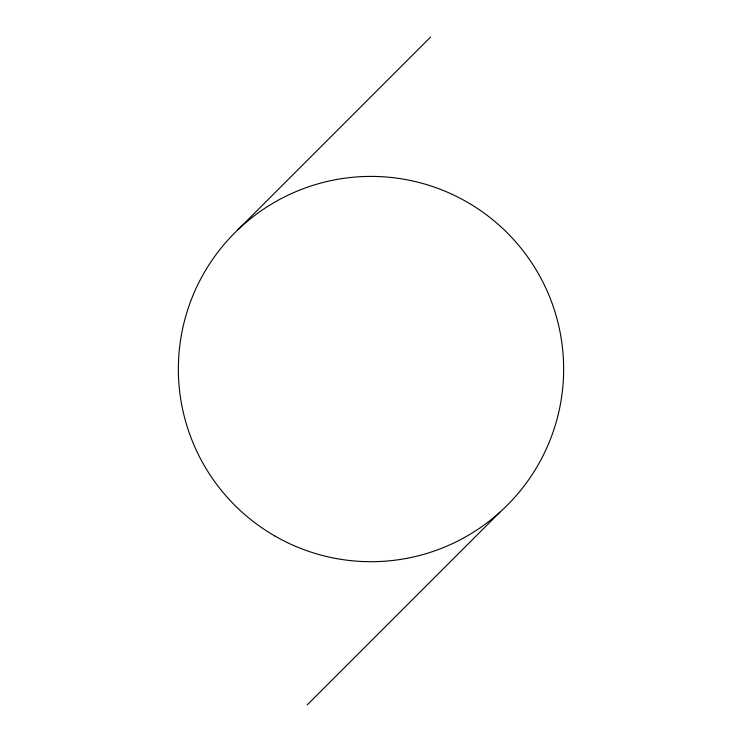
<?xml version="1.0" encoding="UTF-8"?>
<svg xmlns="http://www.w3.org/2000/svg" width="742" height="742" viewBox="0 0 742 742"><rect width="100%" height="100%" fill="white"/><g stroke="black" fill="none" stroke-linecap="round" stroke-linejoin="round"><path stroke-width="1.11" d="M237.932 229.751L430.573 37.1M307.225 704.9L499.867 512.249M274.679 535.891A192.651 192.651 0 0 0 563.651 369.052A192.651 192.651 0 0 0 274.679 202.214A192.651 192.651 0 0 0 274.679 535.891"/></g></svg>
